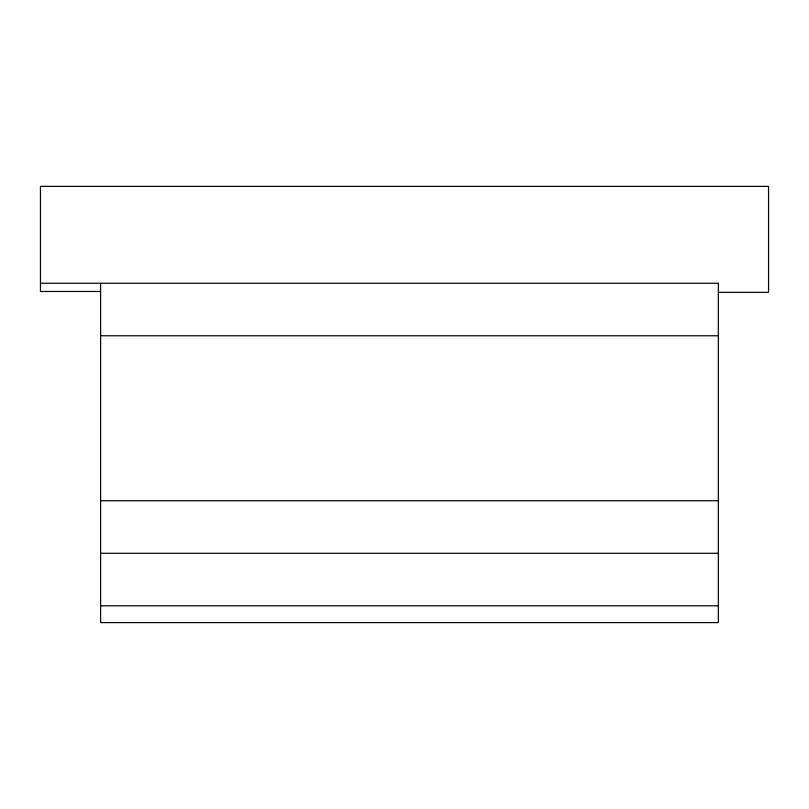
<?xml version="1.0" encoding="UTF-8"?>
<svg xmlns="http://www.w3.org/2000/svg" width="809" height="809" viewBox="0 0 809 809"><rect width="100%" height="100%" fill="white"/><g stroke="black" fill="none" stroke-linecap="round" stroke-linejoin="round"><path stroke-width="1.21" d="M40.45 283.241L718.352 283.241L718.352 622.606L100.609 622.606L100.609 283.241M100.609 291.483L40.45 291.483L40.45 186.394L768.55 186.394L768.55 292.352L718.352 292.352M100.609 335.775L718.352 335.775M100.609 500.751L718.352 500.751M100.609 553.285L718.352 553.285M100.609 605.82L718.352 605.82"/></g></svg>
